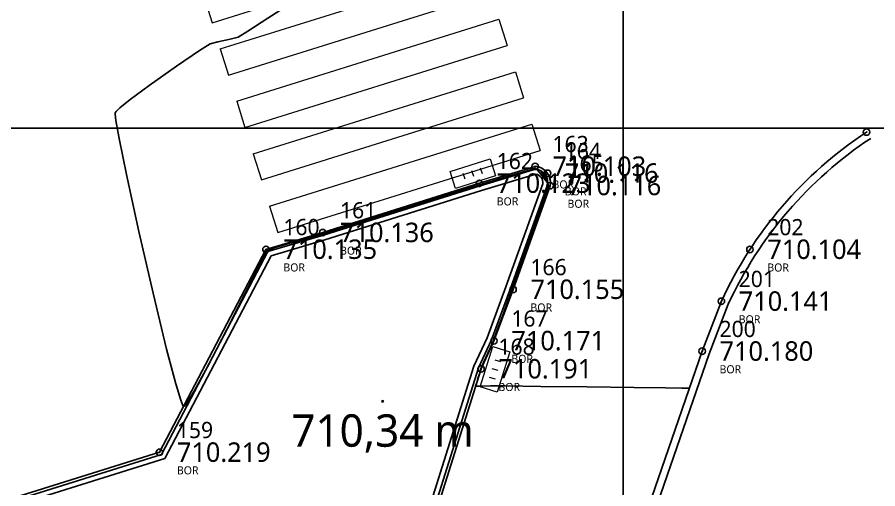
# Model space of a CAD drawing. Header units: metres. Extents: x 429510 to 429857, y 4467140 to 4467333.
# Drawn here: x 429678.79 to 429694.71, y 4467173.32 to 4467182.05 of the extents above; entities that cross this region are included whole.
import ezdxf

# ---------------------------------------------------------------- set-up
doc = ezdxf.new("R2010")
doc.units = ezdxf.units.M
doc.header["$LTSCALE"] = 4
doc.header["$PDMODE"] = 32
doc.header["$PDSIZE"] = 0.12
doc.layers.add('38PASO-CEBRA', color=254, linetype='Continuous', lineweight=0)
doc.layers.add('TB-49SUMIDERO-P', color=5, linetype='Continuous', lineweight=0)
for name, color, linetype in [('C-ETIQ', 7, 'Continuous'), ('C-MARC', 7, 'Continuous'), ('C-PUNTOS', 7, 'Continuous'), ('C-SUPE-ETIQ_Puntos', 92, 'Continuous'), ('C-TOPO-FEAT', 94, 'Continuous'), ('Cuadricula Coordenadas', 5, 'Continuous')]:
    doc.layers.add(name, color=color, linetype=linetype)
doc.layers.add('C-SUPE_CurvasNivel', color=7, linetype='Continuous', true_color=0xb38600)
doc.layers.add('TRIAL-BORDILLO', color=7, linetype='Continuous', lineweight=9, true_color=0xc70063)
doc.styles.get("Standard").update_dxf_attribs({"font": 'segoeuil.ttf'})
doc.styles.add('Trial_standard', font='segoeuisl.ttf')

# ---------------------------------------------------------------- blocks, each defined once
blk = doc.blocks.new('SUM10')
at = {"flags": 128}
blk.add_lwpolyline([(-0.65, 0.275), (0.65, 0.275), (0.65, -0.275), (-0.65, -0.275)], close=True, dxfattribs=at)
for points in [[(-0.281, 0.094), (-0.281, -0.094)], [(0, 0.094), (0, -0.093)], [(0.281, 0.094), (0.281, -0.093)]]:
    blk.add_lwpolyline(points, dxfattribs=at)
blk = doc.blocks.new('*U49')
at = {"color": 0, "linetype": 'ByBlock', "lineweight": -2, "transparency": 16777216}
blk.add_point((0, 0), dxfattribs=at)

msp = doc.modelspace()

# ---------------------------------------------------------------- linework, layer by layer
at = {"layer": '38PASO-CEBRA', "color": 254, "linetype": 'Continuous', "lineweight": 0}
for p, q in [((429682.395, 4467181.949), (429687.248, 4467183.468)), ((429682.546, 4467181.464), (429687.399, 4467182.983)), ((429682.698, 4467180.979), (429687.551, 4467182.498)), ((429682.243, 4467182.435), (429682.395, 4467181.949)), ((429682.85, 4467180.494), (429687.703, 4467182.013)), ((429687.703, 4467182.013), (429687.855, 4467181.527)), ((429683.002, 4467180.008), (429687.855, 4467181.527)), ((429682.546, 4467181.464), (429682.698, 4467180.979)), ((429683.154, 4467179.523), (429688.007, 4467181.042)), ((429688.007, 4467181.042), (429688.159, 4467180.557)), ((429682.85, 4467180.494), (429683.002, 4467180.008)), ((429683.306, 4467179.038), (429688.159, 4467180.557)), ((429683.458, 4467178.552), (429688.311, 4467180.071)), ((429688.311, 4467180.071), (429688.463, 4467179.586)), ((429683.154, 4467179.523), (429683.306, 4467179.038)), ((429683.61, 4467178.067), (429688.463, 4467179.586)), ((429683.458, 4467178.552), (429683.61, 4467178.067))]:
    msp.add_line(p, q, dxfattribs=at)
at = {"layer": 'C-MARC', "color": 7, "linetype": 'Continuous', "lineweight": -3}
msp.add_circle((429685.55, 4467174.94, 710.341), 0.015, dxfattribs=at)
at = {"layer": 'C-SUPE_CurvasNivel', "color": 42, "linetype": 'Continuous', "lineweight": -3, "true_color": 0xb38600, "elevation": 710.2, "flags": 128}
msp.add_lwpolyline([(429691.227, 4467175.183), (429691.2, 4467175.184), (429691.085, 4467175.185), (429690.784, 4467175.189), (429690.205, 4467175.196), (429689.334, 4467175.207), (429688.475, 4467175.217), (429687.817, 4467175.225), (429687.549, 4467175.228), (429687.403, 4467175.223), (429687.271, 4467175.22), (429687.291, 4467175.29), (429687.315, 4467175.362), (429687.341, 4467175.451), (429687.369, 4467175.541), (429687.426, 4467175.67), (429687.533, 4467175.91), (429687.601, 4467176.065), (429687.672, 4467176.257), (429687.785, 4467176.568), (429687.849, 4467176.743), (429687.899, 4467176.88), (429687.949, 4467177.018), (429688.024, 4467177.232), (429688.16, 4467177.622), (429688.248, 4467177.873), (429688.318, 4467178.072), (429688.444, 4467178.435), (429688.566, 4467178.783), (429688.621, 4467178.94), (429688.587, 4467179.002), (429688.528, 4467179.077), (429688.476, 4467179.146), (429688.424, 4467179.214), (429688.376, 4467179.255), (429688.203, 4467179.204), (429688.006, 4467179.145), (429687.834, 4467179.094), (429687.537, 4467179.006), (429687.348, 4467178.95), (429687.117, 4467178.878), (429686.655, 4467178.733), (429686.18, 4467178.584), (429685.909, 4467178.5), (429685.633, 4467178.413), (429685.146, 4467178.261), (429684.676, 4467178.113), (429684.448, 4467178.042), (429684.316, 4467178.003), (429684.106, 4467177.941), (429683.974, 4467177.901), (429683.817, 4467177.859), (429683.562, 4467177.788), (429683.408, 4467177.734), (429683.289, 4467177.508), (429683.019, 4467176.968), (429682.669, 4467176.273), (429682.312, 4467175.581), (429682.071, 4467175.138), (429681.939, 4467174.923), (429681.884, 4467174.854), (429681.868, 4467174.847), (429681.855, 4467174.861), (429681.814, 4467174.96), (429681.722, 4467175.266), (429681.554, 4467175.904), (429681.302, 4467176.945), (429681.039, 4467178.084), (429680.809, 4467179.14), (429680.674, 4467179.804), (429680.615, 4467180.136), (429680.602, 4467180.255), (429680.604, 4467180.281), (429680.618, 4467180.303), (429680.687, 4467180.372), (429680.876, 4467180.526), (429681.233, 4467180.789), (429681.738, 4467181.143), (429682.164, 4467181.432), (429682.357, 4467181.558), (429682.501, 4467181.594), (429682.732, 4467181.645), (429682.877, 4467181.681), (429683.058, 4467181.794), (429683.424, 4467182.03), (429683.801, 4467182.273)], dxfattribs=at)
msp.add_lwpolyline([(429688.576, 4467179.045), (429688.578, 4467179.047), (429688.586, 4467179.054), (429688.591, 4467179.059), (429688.568, 4467179.155), (429688.486, 4467179.197), (429688.531, 4467179.121), (429688.576, 4467179.045)], close=True, dxfattribs=at)
at = {"layer": 'C-TOPO-FEAT', "color": 94, "linetype": 'Continuous', "lineweight": -3}
for points in [[(429685.41, 4467169.31, 710.366), (429687.372, 4467175.54, 710.191), (429687.611, 4467176.061, 710.171), (429687.964, 4467177.012, 710.155), (429688.65, 4467178.932, 710.116), (429688.655, 4467178.974, 710.116), (429688.654, 4467179.017, 710.116), (429688.647, 4467179.059, 710.116), (429688.634, 4467179.1, 710.116), (429688.615, 4467179.138, 710.116), (429688.591, 4467179.174, 710.116), (429688.591, 4467179.174, 710.116), (429688.563, 4467179.205, 710.114), (429688.53, 4467179.233, 710.111), (429688.494, 4467179.255, 710.109), (429688.455, 4467179.273, 710.107), (429688.414, 4467179.284, 710.105), (429688.372, 4467179.29, 710.103), (429688.372, 4467179.29, 710.103), (429687.34, 4467178.976, 710.123), (429684.441, 4467178.064, 710.136), (429683.392, 4467177.753, 710.135), (429681.422, 4467173.997, 710.219), (429670.627, 4467170.616, 710.176)], [(429683.933, 4467164.354, 710.71), (429685.057, 4467168.4, 710.549), (429685.362, 4467169.325, 710.506), (429687.325, 4467175.558, 710.331), (429687.565, 4467176.08, 710.311), (429687.917, 4467177.029, 710.295), (429688.602, 4467178.945, 710.256), (429688.605, 4467178.987, 710.256), (429688.602, 4467179.029, 710.256), (429688.592, 4467179.069, 710.256), (429688.575, 4467179.108, 710.256), (429688.552, 4467179.143, 710.256), (429688.524, 4467179.173, 710.253), (429688.492, 4467179.198, 710.251), (429688.456, 4467179.218, 710.248), (429688.418, 4467179.232, 710.246), (429688.377, 4467179.239, 710.243), (429687.355, 4467178.928, 710.263), (429684.456, 4467178.016, 710.276), (429683.426, 4467177.711, 710.275), (429681.457, 4467173.955, 710.359), (429670.642, 4467170.568, 710.316), (429665.04, 4467168.871, 710.273), (429662.328, 4467171.074, 710.191)]]:
    msp.add_polyline3d(points, dxfattribs=at)
at = {"layer": 'Cuadricula Coordenadas', "color": 8, "lineweight": -3}
for p, q in [((429690, 4467149.365), (429690, 4467326.644)), ((429519.62, 4467180), (429711.859, 4467180))]:
    msp.add_line(p, q, dxfattribs=at)
at = {"layer": 'TRIAL-BORDILLO', "lineweight": -3}
for points in [[(429688.5, 4467166.844), (429689.544, 4467170.218), (429689.846, 4467171.178), (429691.463, 4467175.868), (429691.818, 4467176.793, -0.139708), (429694.504, 4467179.925, 0.429124)], [(429688.634, 4467166.803), (429689.678, 4467170.176), (429689.979, 4467171.134), (429691.595, 4467175.82), (429691.947, 4467176.739, -0.139552), (429694.581, 4467179.808, -0.139552)], [(429683.981, 4467164.341), (429685.105, 4467168.385), (429685.41, 4467169.31), (429687.372, 4467175.54), (429687.611, 4467176.061), (429687.964, 4467177.012), (429688.65, 4467178.932, 0.449682), (429688.372, 4467179.29), (429687.34, 4467178.976), (429684.441, 4467178.064), (429683.392, 4467177.753), (429681.422, 4467173.997), (429670.627, 4467170.616), (429665.051, 4467168.927), (429662.36, 4467171.113)], [(429683.489, 4467177.636), (429684.482, 4467177.93), (429687.381, 4467178.842), (429688.384, 4467179.147, -0.393385), (429688.514, 4467178.967), (429687.832, 4467177.06), (429687.482, 4467176.115), (429687.241, 4467175.59), (429685.277, 4467169.353), (429684.972, 4467168.429)]]:
    msp.add_lwpolyline(points, format="xyb", dxfattribs=at)
msp.add_lwpolyline([(429683.489, 4467177.636), (429681.519, 4467173.881), (429670.668, 4467170.482), (429665.02, 4467168.771), (429662.272, 4467171.004)], dxfattribs=at)

# ---------------------------------------------------------------- block references
at = {"layer": 'C-PUNTOS'}
for p in [(429694.504, 4467179.925, 710.016), (429688.372, 4467179.29, 710.103), (429688.6, 4467179.162, 710.116), (429687.34, 4467178.976, 710.123), (429688.65, 4467178.932, 710.116), (429684.441, 4467178.064, 710.136), (429683.392, 4467177.753, 710.135), (429692.347, 4467177.752, 710.104), (429687.964, 4467177.012, 710.155), (429691.818, 4467176.793, 710.141), (429687.611, 4467176.061, 710.171), (429691.463, 4467175.868, 710.18), (429687.372, 4467175.54, 710.191), (429681.422, 4467173.997, 710.219)]:
    msp.add_blockref('*U49', p, dxfattribs=at)
at = {"layer": 'TB-49SUMIDERO-P', "lineweight": -3}
for p, xscale, yscale, zscale, rotation in [((429687.22, 4467179.155), 0.6000000000000001, 0.6000000000000001, 0.6000000000000001, 197.3117437498719), ((429687.627, 4467175.534), 0.6, 0.6, 0.6, 72.5193377170663)]:
    msp.add_blockref('SUM10', p, dxfattribs=dict(at, xscale=xscale, yscale=yscale, zscale=zscale, rotation=rotation))

# ---------------------------------------------------------------- texts
at = {"layer": 'C-ETIQ', "linetype": 'ByBlock', "style": 'Trial_standard'}
for s, insert, char_height, attachment_point in [('163', (429688.693, 4467179.549, 710.103), 0.3, 7), ('164', (429688.921, 4467179.421, 710.116), 0.3, 7), ('162', (429687.661, 4467179.235, 710.123), 0.3, 7), ('165', (429688.971, 4467179.191, 710.116), 0.3, 7), ('BOR', (429688.693, 4467179.031, 710.103), 0.15, 1), ('BOR', (429688.921, 4467178.903, 710.116), 0.15, 1), ('BOR', (429687.661, 4467178.717, 710.123), 0.15, 1), ('BOR', (429688.971, 4467178.673, 710.116), 0.15, 1), ('161', (429684.762, 4467178.323, 710.136), 0.3, 7), ('160', (429683.713, 4467178.012, 710.135), 0.3, 7), ('202', (429692.668, 4467178.011, 710.104), 0.3, 7), ('BOR', (429684.762, 4467177.805, 710.136), 0.15, 1), ('166', (429688.285, 4467177.271, 710.155), 0.3, 7), ('BOR', (429683.713, 4467177.494, 710.135), 0.15, 1), ('BOR', (429692.668, 4467177.493, 710.104), 0.15, 1), ('201', (429692.139, 4467177.052, 710.141), 0.3, 7), ('BOR', (429688.285, 4467176.753, 710.155), 0.15, 1), ('167', (429687.932, 4467176.32, 710.171), 0.3, 7), ('200', (429691.784, 4467176.127, 710.18), 0.3, 7), ('BOR', (429692.139, 4467176.534, 710.141), 0.15, 1), ('168', (429687.693, 4467175.799, 710.191), 0.3, 7), ('BOR', (429687.932, 4467175.802, 710.171), 0.15, 1), ('BOR', (429691.784, 4467175.609, 710.18), 0.15, 1), ('BOR', (429687.693, 4467175.281, 710.191), 0.15, 1), ('159', (429681.743, 4467174.256, 710.219), 0.3, 7), ('BOR', (429681.743, 4467173.738, 710.219), 0.15, 1)]:
    msp.add_mtext(s, dxfattribs=dict(at, insert=insert, char_height=char_height, attachment_point=attachment_point))
at = {"layer": 'C-ETIQ', "color": 1, "linetype": 'ByBlock', "char_height": 0.36, "attachment_point": 4, "style": 'Trial_standard'}
for s, insert in [('710.103', (429688.693, 4467179.29, 710.103)), ('710.116', (429688.921, 4467179.162, 710.116)), ('710.123', (429687.661, 4467178.976, 710.123)), ('710.116', (429688.971, 4467178.932, 710.116)), ('710.136', (429684.762, 4467178.064, 710.136)), ('710.135', (429683.713, 4467177.753, 710.135)), ('710.104', (429692.668, 4467177.752, 710.104)), ('710.155', (429688.285, 4467177.012, 710.155)), ('710.141', (429692.139, 4467176.793, 710.141)), ('710.171', (429687.932, 4467176.061, 710.171)), ('710.180', (429691.784, 4467175.868, 710.18)), ('710.191', (429687.693, 4467175.54, 710.191)), ('710.219', (429681.743, 4467173.997, 710.219))]:
    msp.add_mtext(s, dxfattribs=dict(at, insert=insert))
at = {"layer": 'C-SUPE-ETIQ_Puntos', "color": 92, "linetype": 'Continuous', "lineweight": -3, "insert": (429685.55, 4467174.7, 710.341), "char_height": 0.6, "attachment_point": 2}
msp.add_mtext('710,34 m', dxfattribs=at)

doc.saveas('drawing.dxf')
